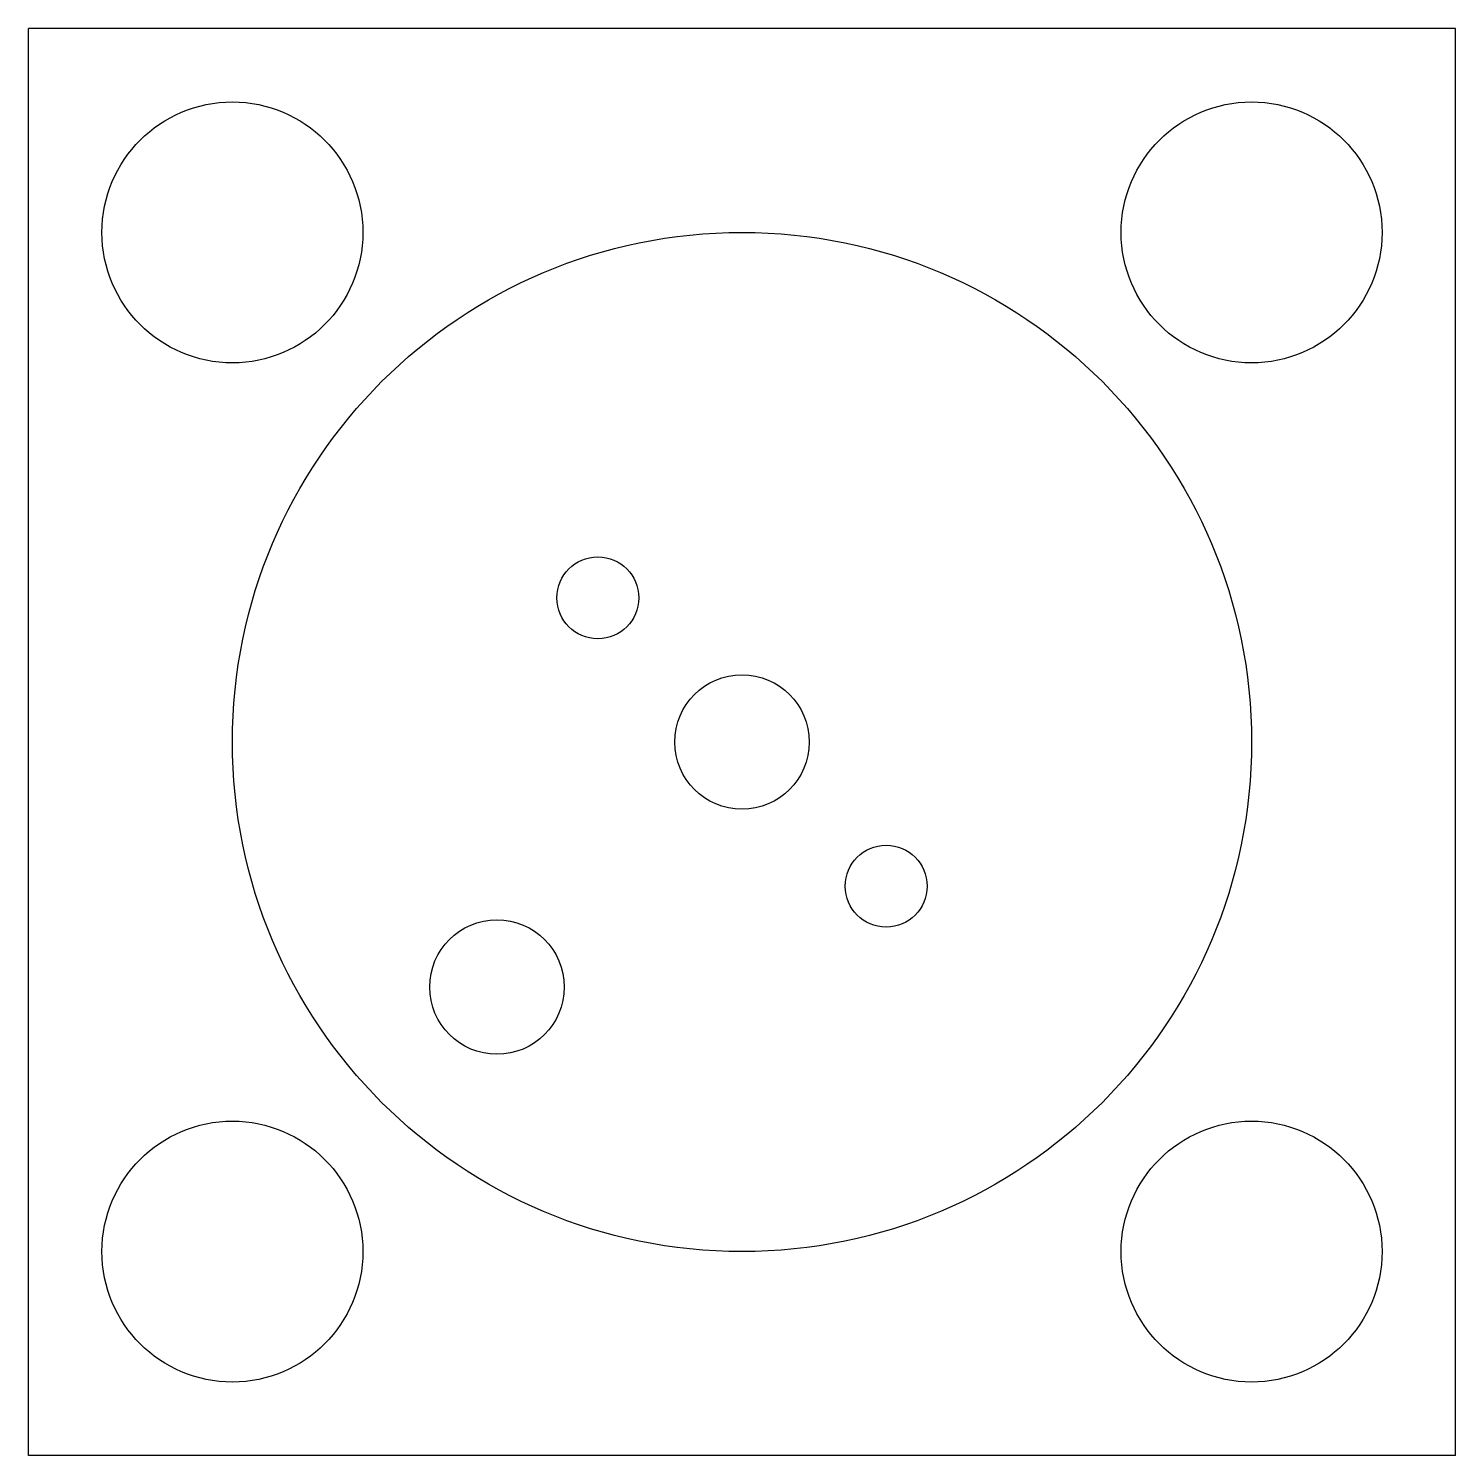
# Model space of a CAD drawing. Header units: millimetres. Extents: x -17.5 to 17.5, y -17.5 to 17.5.
import ezdxf

# ---------------------------------------------------------------- set-up
doc = ezdxf.new("R2010")
doc.units = ezdxf.units.MM

msp = doc.modelspace()

# ---------------------------------------------------------------- linework, layer by layer
at = {"layer": 'HIDDEN'}
for centre, radius in [((0, 0), 12.5), ((-3.536, 3.536), 1.005), ((3.536, -3.536), 1.005), ((-6.01, -6.01), 1.65)]:
    msp.add_circle(centre, radius, dxfattribs=at)
at = {"layer": 'VISIBLE'}
for p, q in [((17.5, 17.5), (-17.5, 17.5)), ((-17.5, -17.5), (-17.5, 17.5)), ((17.5, -17.5), (17.5, 17.5)), ((17.5, -17.5), (-17.5, -17.5))]:
    msp.add_line(p, q, dxfattribs=at)
for centre, radius in [((-12.5, 12.5), 3.2), ((12.5, 12.5), 3.2), ((0, 0), 1.65), ((-12.5, -12.5), 3.2), ((12.5, -12.5), 3.2)]:
    msp.add_circle(centre, radius, dxfattribs=at)

doc.saveas('drawing.dxf')
